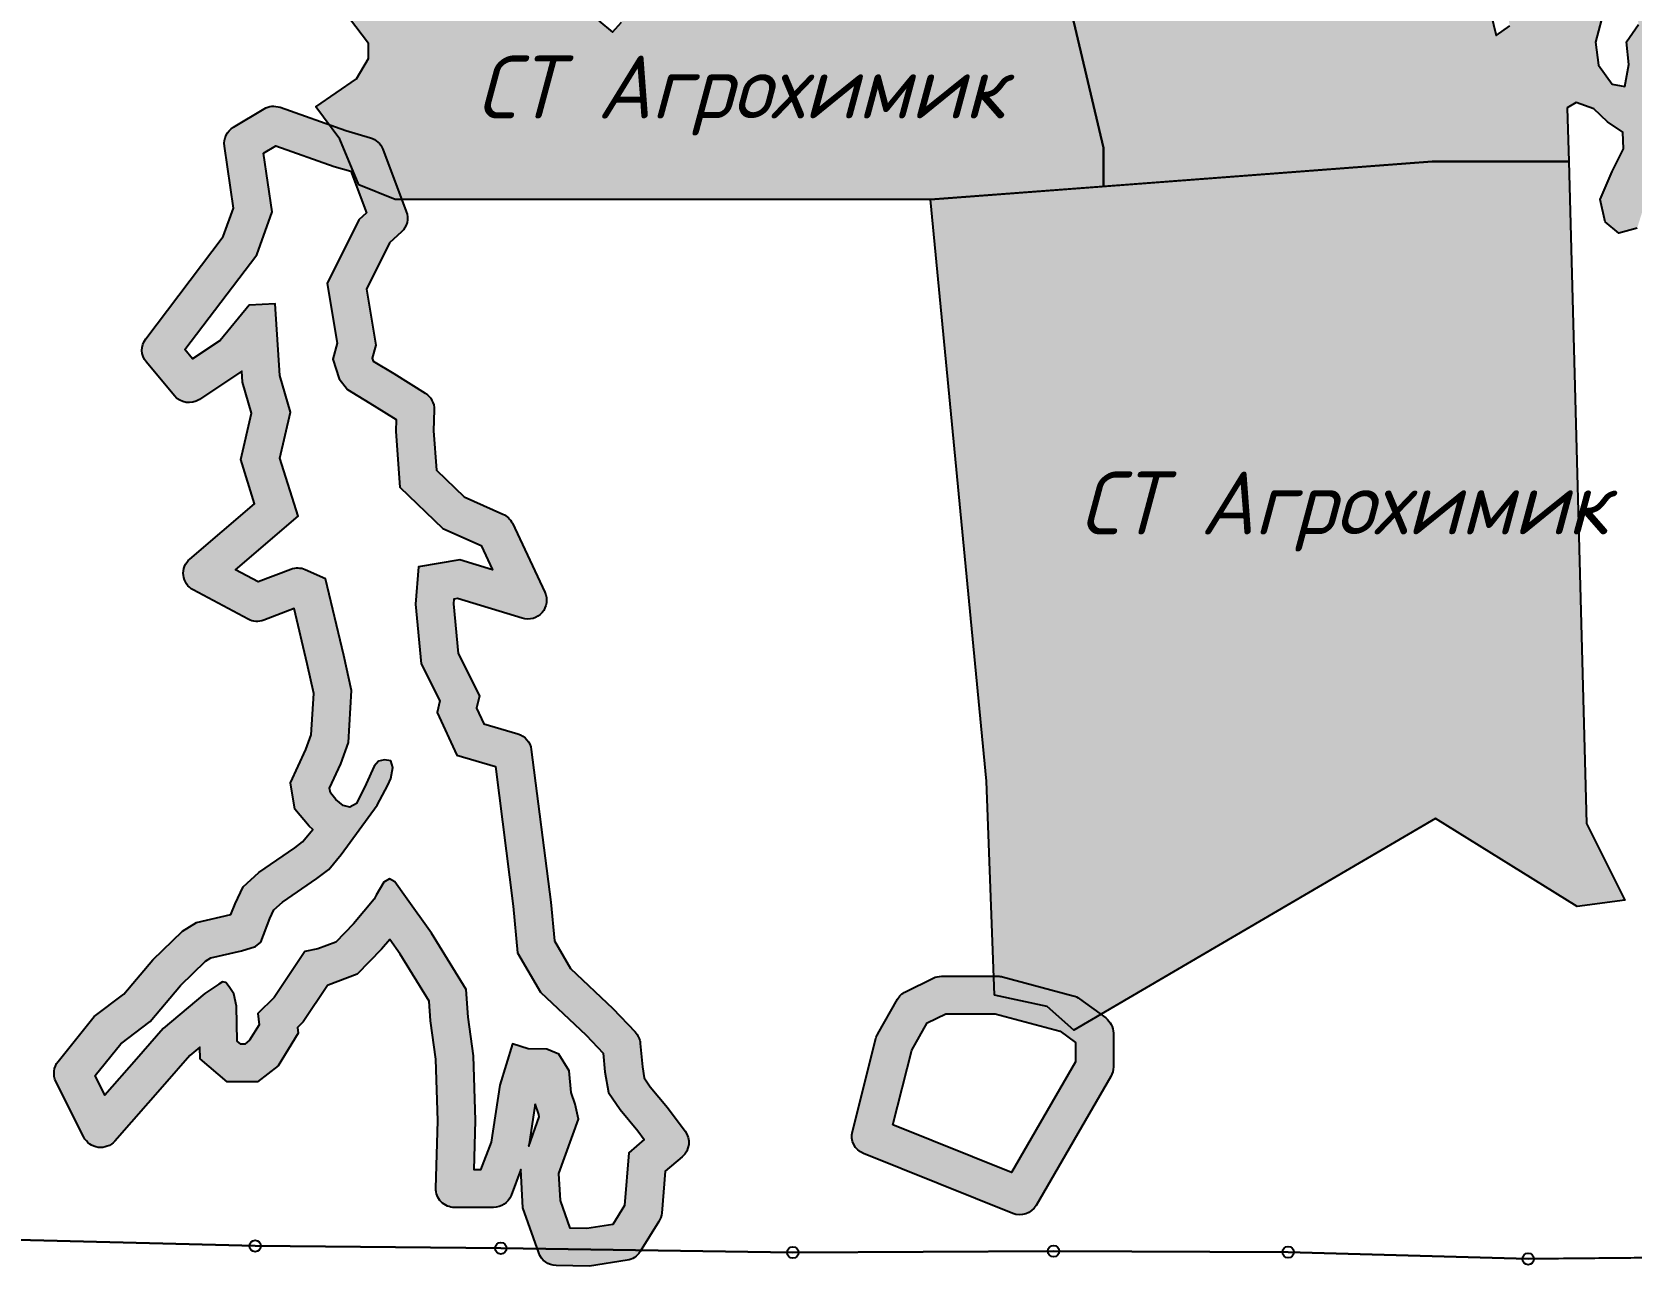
# Model space of a CAD drawing. Header units: millimetres. Extents: x 2240590 to 2246773, y 376344 to 383836.
# Drawn here: x 2243664 to 2244937, y 381031 to 382024 of the extents above; entities that cross this region are included whole.
import ezdxf

# ---------------------------------------------------------------- set-up
doc = ezdxf.new("R2010")
doc.units = ezdxf.units.MM
doc.layers.add('граница_н_п', color=7, linetype='Continuous', true_color=0x000000, transparency=0.5)
doc.layers.add('граница_н_п_штриховка', color=190, linetype='Continuous', transparency=0.8)
doc.layers.add('опора_ЛЭП_110', color=121, linetype='Continuous', transparency=0.9)
doc.layers.add('ЛЭП_110', color=121, linetype='Continuous')
doc.layers.add('ограничения_лесозащитная полоса', color=109, linetype='Continuous')
doc.layers.add('обозначения н_п', color=7, linetype='Continuous', lineweight=50)
doc.styles.add('GOST-2.304_Type-B_italic', font='GOST Common Italic.ttf')

msp = doc.modelspace()

# ---------------------------------------------------------------- hatches: boundary and pattern name
at = {"layer": 'граница_н_п_штриховка'}
h = msp.add_hatch(color=256, dxfattribs=at)
h.dxf.hatch_style = 1
h.paths.add_polyline_path([(2244488.318194247, 382414.4331481315), (2244486.511486644, 382427.6759184623), (2244505.778986281, 382433.0935856008), (2244509.994014566, 382446.9384021485), (2244506.380599361, 382460.1811724795), (2244517.820589691, 382466.2008858349), (2244517.820589691, 382480.6477485996), (2244503.972278679, 382505.3278994244), (2244497.349863895, 382534.2216249538), (2244482.297392542, 382562.5133042663), (2244469.05069461, 382564.9207403202), (2244464.686197238, 382579.1137552398), (2244467.102925556, 382599.04642719), (2244486.435817919, 382612.3348751566), (2244556.51907078, 382628.6432887861), (2244603.64387171, 382635.8910566138), (2244639.289446674, 382647.9716680782), (2244660.434651731, 382650.3880898965), (2244691.246770059, 382646.7638315759), (2244700.309267706, 382655.2201847197), (2244686.414247605, 382666.092210868), (2244687.017729048, 382682.4006244974), (2244715.41405324, 382695.6890724641), (2244722.745512011, 382708.6285732455), (2244747.516276635, 382722.5205650566), (2244779.536292031, 382742.4532370067), (2244806.12030353, 382761.1780724545), (2244821.224154882, 382776.2786495816), (2244830.28665253, 382792.587063211), (2244825.453195893, 382804.6669258617), (2244830.351111074, 382810.0681190988), (2244849.750330345, 382795.9634641962), (2244875.615956039, 382772.4552068161), (2244879.340538878, 382760.3730977242), (2244896.465025464, 382741.4812768208), (2244910.046160481, 382712.5546034884), (2244938.390170492, 382665.3261744502), (2244951.971305509, 382639.9413899312), (2244970.867000789, 382615.1466706101), (2244985.038538704, 382596.8456637179), (2245003.343831087, 382577.3645264305), (2245025.782877936, 382563.7862875608), (2245060.622254007, 382547.2569738891), (2245085.422912449, 382511.8358393139), (2245106.680219321, 382482.3183519702), (2245128.528863273, 382471.6919367162), (2245125.575914601, 382504.7513128733), (2245111.404376687, 382536.6305586351), (2245084.832509551, 382556.1116959226), (2245067.117620066, 382567.9189903856), (2245046.449781911, 382579.1354708371), (2245029.916632404, 382595.0747193112), (2245003.934233984, 382621.0503178415), (2244994.486853435, 382641.1222691403), (2244996.848465027, 382652.338749592), (2245002.163025291, 382672.4107008907), (2244996.258062129, 382692.4826521896), (2244977.952769747, 382709.6027798726), (2244958.466671568, 382728.4938519624), (2244955.196101085, 382745.1377341306), (2244949.193048834, 382767.2973780324), (2244934.184484026, 382779.5314963058), (2244918.253881781, 382786.2258908072), (2244916.175327274, 382793.6129379837), (2244930.259986282, 382797.306087165), (2244943.286217309, 382789.253344607), (2244957.191513411, 382775.8697973), (2245023.850989973, 382685.9005797434), (2245057.181662436, 382625.921350977), (2245122.174558665, 382572.6065641639), (2245183.835228412, 382477.6390151425), (2245088.844820384, 382407.6631234461), (2245078.780879847, 382238.7936524851), (2244953.793894202, 382238.7936524851), (2244947.127572873, 382107.1716727202), (2244958.792701017, 382090.5113166505), (2244950.951178983, 381898.7416250361), (2244941.389828254, 381868.0941778151), (2244926.711963804, 381864.2662421673), (2244915.862376371, 381873.1980920122), (2244912.034099353, 381891.0625405157), (2244921.606660263, 381913.3929139416), (2244930.540240822, 381931.2573624451), (2244929.902194652, 381944.6558860262), (2244917.777449063, 381952.9497465964), (2244906.928795813, 381963.1583238043), (2244892.888977531, 381968.2622380013), (2244885.840575846, 381963.8442371559), (2244886.983893279, 381921.3318368169), (2244778.207885511, 381921.3318368169), (2244516.835962073, 381901.4226178381), (2244516.835962073, 381932.1484507513), (2244482.639303081, 382076.1543115302), (2244467.156173918, 382111.7184695225), (2244456.613932299, 382260.4777996858), (2244467.156173918, 382252.9499755333), (2244481.463168194, 382252.5733222408), (2244495.769228288, 382257.8427242662), (2244503.676143048, 382260.1011463933), (2244507.064420439, 382266.8764127747), (2244503.299667783, 382273.2757746773), (2244495.392753023, 382277.7926189315), (2244491.628000367, 382287.9555185036), (2244499.158439861, 382293.2249205288), (2244511.958598892, 382293.2249205288), (2244530.030345825, 382298.1184180755), (2244537.560785319, 382307.9046643551), (2244549.985403267, 382308.2813176475), (2244571.445427589, 382298.4943225542), (2244586.505372397, 382288.7080762746), (2244602.318267735, 382283.0620209569), (2244615.119360948, 382283.0620209569), (2244636.057689297, 382274.9017521468), (2244654.651132203, 382268.3822771306), (2244676.111156526, 382267.6297193595), (2244692.677002396, 382272.5224680925), (2244702.626972754, 382273.2368363647), (2244732.746862368, 382272.4835297799), (2244750.442134034, 382270.9776654239), (2244769.266831498, 382273.2368363647), (2244783.197350508, 382264.9557056274), (2244791.479806352, 382251.4051728648), (2244795.244559008, 382237.4779868097), (2244790.726855821, 382221.6690319199), (2244778.302237873, 382216.7755343732), (2244770.396257294, 382205.8600770301), (2244766.631504638, 382190.0511221404), (2244787.133992616, 382133.4939719948), (2244806.400558071, 382088.3479938637), (2244825.065510446, 382038.9876922142), (2244829.28053873, 382021.5313471786), (2244840.117981799, 382029.356450371), (2244834.097180094, 382057.6481296836), (2244825.065510446, 382078.7167520205), (2244834.698793174, 382087.1439014298), (2244844.934623163, 382075.1044747191), (2244877.44788655, 382063.6678430389), (2244903.338735153, 382055.2406936296), (2244912.972017881, 382034.1720712926), (2244908.155376517, 382016.1136800401), (2244910.563697198, 381998.0552887877), (2244921.478677357, 381982.867849271), (2244931.714507345, 381981.0617106203), (2244934.725375289, 381998.5188044696), (2244932.918667686, 382016.577195722), (2244942.551950414, 382030.4220122698), (2244940.746176993, 382043.0627363839), (2244929.907799743, 382059.3157377993), (2244920.274517016, 382085.1992322442), (2244904.620432583, 382118.9085786951), (2244899.782305038, 382145.7647821398), (2244887.740701629, 382164.4252196092), (2244871.484069935, 382165.0265170124), (2244865.46326823, 382169.8421379339), (2244859.441532344, 382163.8231733922), (2244851.012409957, 382163.2211271753), (2244847.399928934, 382179.473379777), (2244861.248239946, 382186.0951393493), (2244886.536541288, 382174.6577588555), (2244893.761503333, 382184.8910469156), (2244890.75063539, 382193.3181963249), (2244908.211427425, 382220.4065320173), (2244907.609814345, 382236.0567384021), (2244895.568210936, 382245.6879802452), (2244876.300711299, 382250.5036011668), (2244863.656560628, 382252.9117860345), (2244844.389060991, 382257.1253607391), (2244836.562485866, 382270.9701772869), (2244838.970806547, 382287.2231787024), (2244855.227438241, 382299.2618565995), (2244867.269041651, 382311.3012833102), (2244880.515739583, 382325.7473972612), (2244900.384852299, 382329.3596745627), (2244928.683087402, 382334.1752954843), (2244947.348039778, 382338.3888701888), (2244956.981322506, 382347.4180658151), (2244944.939719096, 382354.6411227906), (2244922.662285698, 382355.8452152244), (2244913.63061605, 382343.8065373274), (2244903.394786061, 382342.0003986766), (2244892.557342992, 382347.4180658151), (2244877.504871639, 382351.0295943029), (2244864.259107889, 382341.3983524598), (2244855.829051321, 382329.9617207795), (2244838.970806547, 382330.5630181828), (2244824.519948275, 382325.146099858), (2244813.080892127, 382319.1263865026), (2244795.01755283, 382322.1358687734), (2244763.708449784, 382314.3107655811), (2244761.300129103, 382306.4856623886), (2244765.515157387, 382296.8544205455), (2244762.504289443, 382291.436753407), (2244752.268459454, 382289.6306147563), (2244735.410214681, 382297.4557179487), (2244711.92768676, 382302.8733850872), (2244686.6403196, 382302.8733850872), (2244667.372819963, 382298.6598103825), (2244640.880358281, 382298.6598103825), (2244631.745928635, 382306.006421619), (2244622.112645907, 382319.8512381668), (2244620.305938305, 382339.113721853), (2244606.457627293, 382354.1626308346), (2244585.986901497, 382367.4054011656), (2244564.913628439, 382384.2596999842), (2244540.829487439, 382393.2888956105), (2244519.15366712, 382392.6875982073), (2244511.198174906, 382391.5591359574), (2244497.349863895, 382398.7821929329)])
h = msp.add_hatch(color=256, dxfattribs=at)
h.dxf.hatch_style = 1
h.paths.add_polyline_path([(2244378.959135944, 381890.9202659122), (2243953.106288784, 381890.9202659122), (2243924.079639898, 381902.5822966816), (2243908.989009733, 381938.9364860354), (2243889.912591991, 381964.7572841825), (2243922.285141256, 381987.0065031249), (2243931.6823841, 382003.267041432), (2243931.6823841, 382015.191440946), (2243916.519483583, 382035.1606907679), (2243912.182294578, 382057.5641101981), (2243912.182294578, 382080.3288923604), (2243924.906877316, 382088.6335300886), (2243924.906877316, 382101.0036768811), (2243941.646981467, 382109.7355158337), (2243941.646981467, 382119.9226493898), (2243924.179011632, 382119.9226493898), (2243902.708103168, 382125.0162518334), (2243902.708103168, 382142.1161417532), (2243917.264610266, 382148.3011794839), (2243952.564482779, 382141.7522824368), (2243998.053990919, 382124.2886045316), (2244032.742630479, 382118.112411842), (2244063.311698679, 382105.7423363805), (2244080.779507197, 382090.8253883661), (2244094.244538404, 382073.7254984464), (2244107.709408293, 382047.8937695741), (2244114.987581183, 382033.3406808762), (2244125.905082494, 382024.2449826072), (2244133.183416702, 382032.249245589), (2244131.363913809, 382048.6214168759), (2244119.354613971, 382055.1703139231), (2244110.984642555, 382058.0809744613), (2244101.886644136, 382077.7275942718), (2244098.611409874, 382091.1892476825), (2244101.886644136, 382097.0104974279), (2244120.082479655, 382095.1913435079), (2244136.822583806, 382082.0935494135), (2244143.736985172, 382078.0914535882), (2244148.467950802, 382090.0977410643), (2244143.009119487, 382101.0125932533), (2244130.636048125, 382106.4699836823), (2244105.161878398, 382118.4762711584), (2244085.510472827, 382130.4825586346), (2244061.855967311, 382137.7591029836), (2244052.75813021, 382147.5824485543), (2244074.702662769, 382225.3434607587), (2244306.279791859, 382088.6362871393), (2244482.639303081, 382076.1543115302), (2244516.835962073, 381932.1484507513), (2244516.835962073, 381901.4226178381)])
h = msp.add_hatch(color=256, dxfattribs=at)
h.dxf.hatch_style = 1
h.paths.add_polyline_path([(2244430.029367265, 381257.6428598387), (2244423.5, 381428.0300000001), (2244378.959135944, 381890.9202659122), (2244778.207885511, 381921.3318368169), (2244886.983893279, 381921.3318368169), (2244901.157420648, 381394.3122600283), (2244931.689999999, 381333.2800000001), (2244893.639662497, 381328.2180403911), (2244780.959516917, 381398.2904283552), (2244493.168945369, 381229.7285473098), (2244471.806696163, 381248.4703114173)])
at = {"layer": 'ограничения_лесозащитная полоса', "transparency": 33554559}
h = msp.add_hatch(color=256, dxfattribs=at)
h.dxf.hatch_style = 1
edge = h.paths.add_edge_path()
edge.add_line((2243824.244544676, 381948.537307645), (2243848.645996707, 381963.1318680915))
edge.add_arc((2243856.345461116, 381950.2587081133), 14.99999999991439, 70.53514384610918, 120.88373376011339, ccw=False)
edge.add_line((2243861.34389016, 381964.4013990556), (2243913.721052542, 381945.8898208297))
edge.add_line((2243913.721052542, 381945.8898208297), (2243933.288877976, 381940.1165509155))
edge.add_arc((2243929.044185774, 381925.7296614635), 14.99999999990141, 20.764082780525882, 73.56188982460043, ccw=False)
edge.add_line((2243943.069907273, 381931.0474745885), (2243961.855237409, 381881.501203867))
edge.add_arc((2243947.82951591, 381876.1833907419), 14.9999999998099, -47.543025695127426, 20.764082780733872, ccw=False)
edge.add_line((2243957.955061401, 381865.1166238927), (2243948.405202933, 381856.378974706))
edge.add_line((2243948.405202933, 381856.378974706), (2243930.135218807, 381819.5475029182))
edge.add_line((2243930.135218807, 381819.5475029182), (2243937.550153316, 381774.9924424735))
edge.add_line((2243937.550153316, 381774.9924424735), (2243934.707295383, 381764.5476101862))
edge.add_line((2243934.707295383, 381764.5476101862), (2243935.406257885, 381762.3294989371))
edge.add_line((2243935.406257885, 381762.3294989371), (2243951.893604704, 381752.4049429528))
edge.add_line((2243951.893604704, 381752.4049429528), (2243976.965740121, 381736.7654360959))
edge.add_arc((2243969.026920741, 381724.0384903958), 15.00000000012762, -1.983928356674312, 58.044893312124714, ccw=False)
edge.add_line((2243984.017929398, 381723.519202949), (2243983.440005813, 381706.835461552))
edge.add_line((2243983.440005813, 381706.835461552), (2243985.846610196, 381675.6131219924))
edge.add_line((2243985.846610196, 381675.6131219924), (2244007.876512438, 381654.3082708974))
edge.add_line((2244007.876512438, 381654.3082708974), (2244038.754405736, 381640.5881230757))
edge.add_arc((2244032.663574462, 381626.8803962624), 14.99999999973185, 25.206845070238387, 66.04271799870548, ccw=False)
edge.add_line((2244046.23521714, 381633.268707072), (2244072.093576828, 381578.333931917))
edge.add_arc((2244058.521934149, 381571.9456211074), 15.00000000037215, -106.94673631492219, 25.206845068723283, ccw=False)
edge.add_line((2244054.149695568, 381557.5969790189), (2244002.532351179, 381573.3255297238))
edge.add_line((2244002.532351179, 381573.3255297238), (2243999.679695861, 381572.8339018924))
edge.add_line((2243999.679695861, 381572.8339018924), (2243999.395406774, 381569.1381437571))
edge.add_line((2243999.395406774, 381569.1381437571), (2244003.007572926, 381529.6686235155))
edge.add_line((2244003.007572926, 381529.6686235155), (2244020.04750201, 381495.8446869021))
edge.add_line((2244020.04750201, 381495.8446869021), (2244017.836118305, 381486.0821033033))
edge.add_line((2244017.836118305, 381486.0821033033), (2244023.664398028, 381473.5887379524))
edge.add_line((2244023.664398028, 381473.5887379524), (2244050.720518492, 381465.5770170055))
edge.add_arc((2244046.461591747, 381451.1943349545), 14.99999999997839, 7.267669040446378, 73.50519247959318, ccw=False)
edge.add_line((2244061.34108152, 381453.0919081623), (2244076.825942752, 381331.6700660983))
edge.add_line((2244076.825942752, 381331.6700660983), (2244079.667172758, 381300.7253301489))
edge.add_line((2244079.667172758, 381300.7253301489), (2244092.44928567, 381278.816574075))
edge.add_line((2244092.44928567, 381278.816574075), (2244126.095046031, 381246.9599077543))
edge.add_line((2244126.095046031, 381246.9599077543), (2244143.974244734, 381228.2321767082))
edge.add_arc((2244133.124701002, 381217.874213549), 15.00000000013848, 5.043307754489888, 43.672147107038825, ccw=False)
edge.add_line((2244148.066629038, 381219.192844115), (2244149.725676037, 381200.3935219137))
edge.add_line((2244149.725676037, 381200.3935219137), (2244151.244466699, 381191.632397775))
edge.add_line((2244151.244466699, 381191.632397775), (2244155.979014376, 381184.6255044761))
edge.add_line((2244155.979014376, 381184.6255044761), (2244169.701042406, 381168.161780061))
edge.add_line((2244169.701042406, 381168.161780061), (2244183.711749031, 381149.3418401478))
edge.add_arc((2244171.679833916, 381140.3845515702), 15.00000000007059, -49.522678011207404, 36.66623666810591, ccw=False)
edge.add_line((2244181.417039279, 381128.9746071485), (2244167.801611166, 381117.3552499664))
edge.add_line((2244167.801611166, 381117.3552499664), (2244165.108632763, 381084.1048872246))
edge.add_arc((2244150.157588552, 381085.3157864696), 14.99999999998784, 328.1242288776927, 355.36966712405115, ccw=False)
edge.add_line((2244162.895514667, 381077.3945972742), (2244147.945231626, 381053.3533080075))
edge.add_arc((2244135.207305511, 381061.2744972032), 15.00000000017957, 279.06542920733085, 328.12422887655987, ccw=False)
edge.add_line((2244137.570739388, 381046.4618613707), (2244107.65693691, 381041.6889570077))
edge.add_line((2244107.65693691, 381041.6889570077), (2244081.054583423, 381042.2695927795))
edge.add_arc((2244081.381902686, 381057.266021091), 15.00000000006456, 199.1863722855071, 268.74963326925734, ccw=False)
edge.add_line((2244067.215084226, 381052.3363908067), (2244054.704521264, 381088.2893657946))
edge.add_line((2244054.704521264, 381088.2893657946), (2244053.111078101, 381118.677596044))
edge.add_line((2244053.111078101, 381118.677596044), (2244045.196700889, 381098.1206514786))
edge.add_arc((2244031.198310892, 381103.51), 14.99999999979028, 270, 338.94340715073474, ccw=False)
edge.add_line((2244031.198310892, 381088.5100000001), (2244000.356745622, 381088.5100000001))
edge.add_arc((2244000.356745622, 381103.51), 14.99999999988358, 178.331662551122, 270, ccw=False)
edge.add_line((2243985.363104099, 381103.9467080056), (2243986.925615309, 381157.5929262014))
edge.add_line((2243986.925615309, 381157.5929262014), (2243985.307584995, 381206.7239407865))
edge.add_line((2243985.307584995, 381206.7239407865), (2243981.139691844, 381237.0027320258))
edge.add_line((2243981.139691844, 381237.0027320258), (2243980.054050015, 381252.6649967392))
edge.add_line((2243980.054050015, 381252.6649967392), (2243956.998221686, 381290.1933448786))
edge.add_line((2243956.998221686, 381290.1933448786), (2243948.604923719, 381301.8888090056))
edge.add_line((2243948.604923719, 381301.8888090056), (2243942.179063034, 381294.1789754669))
edge.add_line((2243942.179063034, 381294.1789754669), (2243922.749716076, 381274.1775406034))
edge.add_line((2243922.749716076, 381274.1775406034), (2243899.571603058, 381265.4093865221))
edge.add_line((2243899.571603058, 381265.4093865221), (2243899.024431478, 381265.3068155484))
edge.add_line((2243899.024431478, 381265.3068155484), (2243879.856583765, 381236.2138518718))
edge.add_line((2243879.856583765, 381236.2138518718), (2243875.211035741, 381231.7913751328))
edge.add_line((2243875.211035741, 381231.7913751328), (2243875.760398387, 381227.3853021403))
edge.add_line((2243875.760398387, 381227.3853021403), (2243859.94984428, 381201.334635268))
edge.add_line((2243859.94984428, 381201.334635268), (2243843.540920358, 381188.5748902693))
edge.add_line((2243843.540920358, 381188.5748902693), (2243819.211044234, 381188.5748902693))
edge.add_line((2243819.211044234, 381188.5748902693), (2243797.691265901, 381206.7815216079))
edge.add_line((2243797.691265901, 381206.7815216079), (2243797.471117832, 381216.1729690799))
edge.add_line((2243797.471117832, 381216.1729690799), (2243789.52063204, 381209.4789300886))
edge.add_line((2243789.52063204, 381209.4789300886), (2243769.635088573, 381186.780913586))
edge.add_line((2243769.635088573, 381186.780913586), (2243729.854500674, 381141.3740358645))
edge.add_arc((2243718.571956387, 381151.2585790714), 14.99999999988042, 206.5865734972058, 318.7786681260343, ccw=False)
edge.add_line((2243705.158069307, 381144.5453359354), (2243683.042611503, 381188.7347459858))
edge.add_arc((2243696.456498582, 381195.4479891222), 14.99999999992027, 141.2227536486738, 206.5865734982, ccw=False)
edge.add_line((2243684.76269742, 381204.84240312), (2243713.473431794, 381240.5804086061))
edge.add_line((2243713.473431794, 381240.5804086061), (2243737.127557029, 381258.45576447))
edge.add_line((2243737.127557029, 381258.45576447), (2243760.128506952, 381285.803870763))
edge.add_line((2243760.128506952, 381285.803870763), (2243783.625575741, 381308.5335206649))
edge.add_line((2243783.625575741, 381308.5335206649), (2243794.958141734, 381315.3321336351))
edge.add_line((2243794.958141734, 381315.3321336351), (2243822.294613787, 381321.7341638698))
edge.add_line((2243822.294613787, 381321.7341638698), (2243825.588956448, 381330.318040057))
edge.add_line((2243825.588956448, 381330.318040057), (2243831.882810046, 381343.742730927))
edge.add_line((2243831.882810046, 381343.742730927), (2243844.582199566, 381355.21127558))
edge.add_line((2243844.582199566, 381355.21127558), (2243873.00455265, 381374.8178336321))
edge.add_line((2243873.00455265, 381374.8178336321), (2243879.312667409, 381379.5481149955))
edge.add_line((2243879.312667409, 381379.5481149955), (2243886.252022434, 381387.8738706856))
edge.add_line((2243886.252022434, 381387.8738706856), (2243887.453944122, 381389.5219054323))
edge.add_line((2243887.453944122, 381389.5219054323), (2243884.457635241, 381392.0568313311))
edge.add_line((2243884.457635241, 381392.0568313311), (2243873.218219028, 381405.5422771182))
edge.add_line((2243873.218219028, 381405.5422771182), (2243869.709301814, 381426.5920520935))
edge.add_line((2243869.709301814, 381426.5920520935), (2243881.983389844, 381453.2318939979))
edge.add_line((2243881.983389844, 381453.2318939979), (2243886.166786054, 381464.7342630683))
edge.add_line((2243886.166786054, 381464.7342630683), (2243888.146257799, 381497.7474095298))
edge.add_line((2243888.146257799, 381497.7474095298), (2243883.003452284, 381521.4009370307))
edge.add_line((2243883.003452284, 381521.4009370307), (2243872.467551223, 381565.2897076387))
edge.add_line((2243872.467551223, 381565.2897076387), (2243848.454669143, 381556.0487312174))
edge.add_arc((2243843.067315503, 381570.0478890759), 14.99999999982859, 241.9112205807449, 291.0484279734661, ccw=False)
edge.add_line((2243836.004728704, 381556.8146027226), (2243792.296973241, 381580.1413719393))
edge.add_arc((2243799.35956004, 381593.3746582925), 14.99999999990971, 130.4876314862071, 241.9112205807449, ccw=False)
edge.add_line((2243789.620301789, 381604.7828504685), (2243841.138273516, 381648.7641249283))
edge.add_line((2243841.138273516, 381648.7641249283), (2243830.03485643, 381683.9211457625))
edge.add_line((2243830.03485643, 381683.9211457625), (2243838.644880711, 381720.783758509))
edge.add_line((2243838.644880711, 381720.783758509), (2243831.392141817, 381745.628427967))
edge.add_line((2243831.392141817, 381745.628427967), (2243830.842347827, 381754.245883904))
edge.add_line((2243830.842347827, 381754.245883904), (2243797.167659316, 381731.8063379308))
edge.add_arc((2243788.849786021, 381744.2888450453), 15.00000000018846, 219.8364375052348, 303.67799636375764, ccw=False)
edge.add_line((2243777.331641707, 381734.6798725956), (2243754.970179482, 381761.4842526005))
edge.add_arc((2243766.488323797, 381771.09322505), 14.99999999960381, 142.8349030935689, 219.8364375045518, ccw=False)
edge.add_line((2243754.534852654, 381780.1549317118), (2243816.17142759, 381861.4609204601))
edge.add_line((2243816.17142759, 381861.4609204601), (2243824.27851529, 381884.1634306332))
edge.add_line((2243824.27851529, 381884.1634306332), (2243817.100269921, 381933.5046552179))
edge.add_arc((2243831.944009085, 381935.6641476672), 15.00000000031117, 120.8837337638511, 188.2774165834268, ccw=False)
edge = h.paths.add_edge_path(flags=16)
edge.add_line((2243848.22777869, 381927.925278916), (2243857.994328996, 381933.7666734608))
edge.add_line((2243857.994328996, 381933.7666734608), (2243904.471479697, 381917.3403270955))
edge.add_line((2243904.471479697, 381917.3403270955), (2243917.658122791, 381913.4497542721))
edge.add_line((2243917.658122791, 381913.4497542721), (2243930.19611062, 381880.3808364099))
edge.add_line((2243930.19611062, 381880.3808364099), (2243924.02, 381874.73))
edge.add_line((2243924.02, 381874.73), (2243898.95, 381824.1900000001))
edge.add_line((2243898.95, 381824.1900000001), (2243906.879999999, 381776.54))
edge.add_line((2243906.879999999, 381776.54), (2243903.447764464, 381763.9297586873))
edge.add_line((2243903.447764464, 381763.9297586873), (2243908.43921036, 381748.0897354063))
edge.add_line((2243908.43921036, 381748.0897354063), (2243914.949888675, 381739.6273643447))
edge.add_line((2243914.949888675, 381739.6273643447), (2243936.217944806, 381726.8250610951))
edge.add_line((2243936.217944806, 381726.8250610951), (2243953.735927167, 381715.8976869136))
edge.add_line((2243953.735927167, 381715.8976869136), (2243953.399999999, 381706.2000000001))
edge.add_line((2243953.399999999, 381706.2000000001), (2243956.81, 381661.9600000001))
edge.add_line((2243956.81, 381661.9600000001), (2243990.839999999, 381629.05))
edge.add_line((2243990.839999999, 381629.05), (2244021.47, 381615.4400000001))
edge.add_line((2244021.47, 381615.4400000001), (2244030.549999999, 381596.1500000001))
edge.add_line((2244030.549999999, 381596.1500000001), (2244004.459999999, 381604.1))
edge.add_line((2244004.459999999, 381604.1), (2243971.56, 381598.4300000001))
edge.add_line((2243971.56, 381598.4300000001), (2243969.29, 381568.92))
edge.add_line((2243969.29, 381568.92), (2243973.651735781, 381521.2600609311))
edge.add_line((2243973.651735781, 381521.2600609311), (2243988.409113597, 381491.9669453679))
edge.add_line((2243988.409113597, 381491.9669453679), (2243986.31, 381482.7000000001))
edge.add_line((2243986.31, 381482.7000000001), (2244002.189999999, 381448.66))
edge.add_line((2244002.189999999, 381448.66), (2244032.819999999, 381439.5900000001))
edge.add_line((2244032.819999999, 381439.5900000001), (2244047, 381328.4000000001))
edge.add_line((2244047, 381328.4000000001), (2244050.401290629, 381291.3554664019))
edge.add_line((2244050.401290629, 381291.3554664019), (2244068.702574499, 381259.9867586659))
edge.add_line((2244068.702574499, 381259.9867586659), (2244104.918960512, 381225.6961582416))
edge.add_line((2244104.918960512, 381225.6961582416), (2244118.644923415, 381211.3187722148))
edge.add_line((2244118.644923415, 381211.3187722148), (2244119.952157977, 381196.505976832))
edge.add_line((2244119.952157977, 381196.505976832), (2244122.784442493, 381180.1679805205))
edge.add_line((2244122.784442493, 381180.1679805205), (2244131.967080877, 381166.5781358823))
edge.add_line((2244131.967080877, 381166.5781358823), (2244146.128845668, 381149.586814173))
edge.add_line((2244146.128845668, 381149.586814173), (2244151.267461553, 381142.6843470263))
edge.add_line((2244151.267461553, 381142.6843470263), (2244138.899999999, 381132.1300000001))
edge.add_line((2244138.899999999, 381132.1300000001), (2244135.5, 381090.1500000001))
edge.add_line((2244135.5, 381090.1500000001), (2244126.084183139, 381075.0085892186))
edge.add_line((2244126.084183139, 381075.0085892186), (2244105.604232033, 381071.7409054108))
edge.add_line((2244105.604232033, 381071.7409054108), (2244092.124882254, 381072.0351121871))
edge.add_line((2244092.124882254, 381072.0351121871), (2244084.439999999, 381094.1200000001))
edge.add_line((2244084.439999999, 381094.1200000001), (2244083.31, 381115.67))
edge.add_line((2244083.31, 381115.67), (2244098.852639285, 381158.7270288293))
edge.add_line((2244098.852639285, 381158.7270288293), (2244096.238170161, 381170.7079724878))
edge.add_line((2244096.238170161, 381170.7079724878), (2244092.970083755, 381180.0749804639))
edge.add_line((2244092.970083755, 381180.0749804639), (2244091.444862697, 381197.2842182149))
edge.add_line((2244091.444862697, 381197.2842182149), (2244083.165824539, 381210.5722353966))
edge.add_line((2244083.165824539, 381210.5722353966), (2244073.797196107, 381214.4932446022))
edge.add_line((2244073.797196107, 381214.4932446022), (2244058.763998643, 381214.711160644))
edge.add_line((2244058.763998643, 381214.711160644), (2244046.439999999, 381218.91))
edge.add_line((2244046.439999999, 381218.91), (2244036.22, 381186.0200000001))
edge.add_line((2244036.22, 381186.0200000001), (2244029.419999999, 381140.6400000001))
edge.add_line((2244029.419999999, 381140.6400000001), (2244020.899999999, 381118.5100000001))
edge.add_line((2244020.899999999, 381118.5100000001), (2244015.799999999, 381118.5100000001))
edge.add_line((2244015.799999999, 381118.5100000001), (2244016.939999999, 381157.6500000001))
edge.add_line((2244016.939999999, 381157.6500000001), (2244015.24, 381209.2700000001))
edge.add_line((2244015.24, 381209.2700000001), (2244010.997750403, 381240.0889738232))
edge.add_line((2244010.997750403, 381240.0889738232), (2244009.472700448, 381262.0904622194))
edge.add_line((2244009.472700448, 381262.0904622194), (2243981.997504499, 381306.8122871768))
edge.add_line((2243981.997504499, 381306.8122871768), (2243961.18, 381335.8200000001))
edge.add_line((2243961.18, 381335.8200000001), (2243952.6683408, 381347.6803920911))
edge.add_line((2243952.6683408, 381347.6803920911), (2243948.406196059, 381350.2065363259))
edge.add_line((2243948.406196059, 381350.2065363259), (2243944.048690483, 381347.5923892797))
edge.add_line((2243944.048690483, 381347.5923892797), (2243937.948319561, 381337.1362238223))
edge.add_line((2243937.948319561, 381337.1362238223), (2243936.20528311, 381333.8687513782))
edge.add_line((2243936.20528311, 381333.8687513782), (2243919.864851083, 381314.2632826227))
edge.add_line((2243919.864851083, 381314.2632826227), (2243905.886167572, 381299.8730034062))
edge.add_line((2243905.886167572, 381299.8730034062), (2243891.437461372, 381294.4071364418))
edge.add_line((2243891.437461372, 381294.4071364418), (2243880.979584874, 381292.4467375209))
edge.add_line((2243880.979584874, 381292.4467375209), (2243856.689999999, 381255.5800000001))
edge.add_line((2243856.689999999, 381255.5800000001), (2243843.569999999, 381243.0900000001))
edge.add_line((2243843.569999999, 381243.0900000001), (2243844.69973716, 381234.0291283959))
edge.add_line((2243844.69973716, 381234.0291283959), (2243837.171143265, 381221.6244466715))
edge.add_line((2243837.171143265, 381221.6244466715), (2243833.249439579, 381218.5748902693))
edge.add_line((2243833.249439579, 381218.5748902693), (2243830.199168566, 381218.5748902693))
edge.add_line((2243830.199168566, 381218.5748902693), (2243827.366884049, 381220.9711212737))
edge.add_line((2243827.366884049, 381220.9711212737), (2243826.713266768, 381248.8542291602))
edge.add_line((2243826.713266768, 381248.8542291602), (2243824.534428428, 381258.6568578561))
edge.add_line((2243824.534428428, 381258.6568578561), (2243820.830711238, 381264.1028566266))
edge.add_line((2243820.830711238, 381264.1028566266), (2243818.216242114, 381267.5882451124))
edge.add_line((2243818.216242114, 381267.5882451124), (2243815.601772989, 381268.241781874))
edge.add_line((2243815.601772989, 381268.241781874), (2243812.551501976, 381266.2811715893))
edge.add_line((2243812.551501976, 381266.2811715893), (2243801.572956006, 381258.8441261519))
edge.add_line((2243801.572956006, 381258.8441261519), (2243768.456290063, 381230.9610182655))
edge.add_line((2243768.456290063, 381230.9610182655), (2243747.069999999, 381206.55))
edge.add_line((2243747.069999999, 381206.55), (2243721.996972365, 381177.9308176296))
edge.add_line((2243721.996972365, 381177.9308176296), (2243714.1772186, 381193.5556493057))
edge.add_line((2243714.1772186, 381193.5556493057), (2243734.529999999, 381218.8900000001))
edge.add_line((2243734.529999999, 381218.8900000001), (2243757.911321629, 381236.5591989468))
edge.add_line((2243757.911321629, 381236.5591989468), (2243782.095161029, 381265.3137596366))
edge.add_line((2243782.095161029, 381265.3137596366), (2243802.010126727, 381284.578298639))
edge.add_line((2243802.010126727, 381284.578298639), (2243806.367632302, 381287.1924456853))
edge.add_line((2243806.367632302, 381287.1924456853), (2243830.551471702, 381292.8561491338))
edge.add_line((2243830.551471702, 381292.8561491338), (2243841.880951977, 381296.3415376196))
edge.add_line((2243841.880951977, 381296.3415376196), (2243846.020471056, 381299.8269261054))
edge.add_line((2243846.020471056, 381299.8269261054), (2243853.210261148, 381318.5609420576))
edge.add_line((2243853.210261148, 381318.5609420576), (2243856.478347553, 381325.5317190292))
edge.add_line((2243856.478347553, 381325.5317190292), (2243863.232506861, 381331.6312545613))
edge.add_line((2243863.232506861, 381331.6312545613), (2243890.527872506, 381350.4603842078))
edge.add_line((2243890.527872506, 381350.4603842078), (2243900.114145226, 381357.6488658574))
edge.add_line((2243900.114145226, 381357.6488658574), (2243909.918575546, 381369.4121048379))
edge.add_line((2243909.918575546, 381369.4121048379), (2243938.728382698, 381408.9151470723))
edge.add_line((2243938.728382698, 381408.9151470723), (2243947.225407353, 381424.8170999364))
edge.add_line((2243947.225407353, 381424.8170999364), (2243949.622061084, 381430.0451826651))
edge.add_line((2243949.622061084, 381430.0451826651), (2243951.147111039, 381438.7588652434))
edge.add_line((2243951.147111039, 381438.7588652434), (2243949.404074588, 381443.9869479722))
edge.add_line((2243949.404074588, 381443.9869479722), (2243944.610938228, 381444.8581894117))
edge.add_line((2243944.610938228, 381444.8581894117), (2243939.817801868, 381443.7690319304))
edge.add_line((2243939.817801868, 381443.7690319304), (2243936.331728966, 381439.8480227248))
edge.add_line((2243936.331728966, 381439.8480227248), (2243930.013542652, 381425.9064687815))
edge.add_line((2243930.013542652, 381425.9064687815), (2243922.170135279, 381410.2220092316))
edge.add_line((2243922.170135279, 381410.2220092316), (2243916.94119703, 381407.1724528294))
edge.add_line((2243916.94119703, 381407.1724528294), (2243911.494272285, 381408.4793149887))
edge.add_line((2243911.494272285, 381408.4793149887), (2243905.829532147, 381413.2717769977))
edge.add_line((2243905.829532147, 381413.2717769977), (2243901.472197677, 381418.4998597264))
edge.add_line((2243901.472197677, 381418.4998597264), (2243900.818580395, 381422.420868932))
edge.add_line((2243900.818580395, 381422.420868932), (2243909.751235834, 381441.8084216457))
edge.add_line((2243909.751235834, 381441.8084216457), (2243915.85177786, 381458.5820386769))
edge.add_line((2243915.85177786, 381458.5820386769), (2243918.339999999, 381500.0800000001))
edge.add_line((2243918.339999999, 381500.0800000001), (2243912.25, 381528.0900000001))
edge.add_line((2243912.25, 381528.0900000001), (2243897.64, 381588.9500000001))
edge.add_line((2243897.64, 381588.9500000001), (2243881.409693304, 381596.165115802))
edge.add_arc((2243875.316455448, 381582.4584585715), 15.00000000011923, 66.03265853535206, 111.048427972987)
edge.add_line((2243869.929101807, 381596.4576164303), (2243844.08, 381586.5100000001))
edge.add_line((2243844.08, 381586.5100000001), (2243825.83, 381596.2500000001))
edge.add_line((2243825.83, 381596.2500000001), (2243875.73, 381638.85))
edge.add_line((2243875.73, 381638.85), (2243861.12, 381685.11))
edge.add_line((2243861.12, 381685.11), (2243869.649999999, 381721.6300000001))
edge.add_line((2243869.649999999, 381721.6300000001), (2243861.12, 381750.85))
edge.add_line((2243861.12, 381750.85), (2243857.47, 381808.0600000001))
edge.add_line((2243857.47, 381808.0600000001), (2243836.779999999, 381806.8400000001))
edge.add_line((2243836.779999999, 381806.8400000001), (2243813.649999999, 381778.8400000001))
edge.add_line((2243813.649999999, 381778.8400000001), (2243791.74, 381764.24))
edge.add_line((2243791.74, 381764.24), (2243785.649999999, 381771.54))
edge.add_line((2243785.649999999, 381771.54), (2243842.87, 381847.0200000001))
edge.add_line((2243842.87, 381847.0200000001), (2243855.04, 381881.1))
edge.add_line((2243855.04, 381881.1), (2243848.22777869, 381927.925278916))
h.paths.add_polyline_path([(2244064.321845472, 381171.1174012736), (2244059.276623793, 381137.4479660156), (2244067.698776058, 381160.7794508553), (2244067.314837102, 381162.5388715166)], flags=16)
h = msp.add_hatch(color=256, dxfattribs=at)
h.dxf.hatch_style = 1
edge = h.paths.add_edge_path()
edge.add_line((2244316.846717782, 381149.0670049622), (2244335.62934857, 381223.1623632034))
edge.add_arc((2244350.16945842, 381219.4765518194), 14.99999999981766, 150.338106239783, 165.7755676687422, ccw=False)
edge.add_line((2244337.135045796, 381226.8997645695), (2244352.720952814, 381254.2670447538))
edge.add_arc((2244365.755365439, 381246.843832003), 15.00000000012945, 116.05210754834701, 150.3381062376577, ccw=False)
edge.add_line((2244359.167539857, 381260.3197569847), (2244381.251966381, 381271.1159249815))
edge.add_arc((2244387.839791963, 381257.6400000005), 14.9999999994456, 90, 116.05210754961641, ccw=False)
edge.add_line((2244387.839791963, 381272.6400000001), (2244432.572319369, 381272.6400000001))
edge.add_arc((2244432.572319368, 381257.6400000005), 14.99999999959255, 75.05074000704349, 89.99999999822131, ccw=False)
edge.add_line((2244436.441772453, 381272.1323197878), (2244492.670362993, 381257.119271756))
edge.add_arc((2244488.800909909, 381242.6269519683), 14.99999999984861, 53.5747073590199, 75.05074000910611, ccw=False)
edge.add_line((2244497.707522024, 381254.6964283709), (2244518.461120041, 381239.3814104406))
edge.add_arc((2244509.554507926, 381227.3119340377), 14.99999999999055, 6.670006769127212e-10, 53.57470735981201, ccw=False)
edge.add_line((2244524.554507926, 381227.3119340378), (2244524.554507926, 381200.3903159722))
edge.add_arc((2244509.554507926, 381200.3903159721), 15, -30.107219561877116, 4.446860657481011e-10, ccw=False)
edge.add_line((2244522.530831238, 381192.8660197717), (2244462.99708199, 381090.194732304))
edge.add_arc((2244450.020758679, 381097.7190285044), 15.00000000003596, 248.1117962217734, 329.8927804379306, ccw=False)
edge.add_line((2244444.428807443, 381083.8003331138), (2244325.794876396, 381131.4624981873))
edge.add_arc((2244331.386827632, 381145.3811935779), 15.000000000094, 165.7755676678862, 248.11179622004, ccw=False)
h.paths.add_polyline_path([(2244349.149999999, 381154.41), (2244364.209999999, 381213.8200000001), (2244376.5, 381235.4000000001), (2244391.31, 381242.6400000001), (2244430.604288482, 381242.6400000001), (2244482.183144212, 381228.8684323499), (2244494.554507926, 381219.7390439446), (2244494.554507926, 381204.4246003114), (2244443.56, 381116.48)], flags=16)

# ---------------------------------------------------------------- linework, layer by layer
at = {"layer": 'граница_н_п'}
for points in [[(2244482.639303081, 382076.1543115302), (2244516.835962073, 381932.1484507513), (2244516.835962073, 381901.4226178381), (2244378.959135944, 381890.9202659122), (2243953.106288784, 381890.9202659122), (2243924.079639898, 381902.5822966816), (2243908.989009733, 381938.9364860354), (2243889.912591991, 381964.7572841825), (2243922.285141256, 381987.0065031249), (2243931.6823841, 382003.267041432), (2243931.6823841, 382015.191440946), (2243916.519483583, 382035.1606907679)], [(2244941.389828254, 381868.0941778151), (2244926.711963804, 381864.2662421673), (2244915.862376371, 381873.1980920122), (2244912.034099353, 381891.0625405157), (2244921.606660263, 381913.3929139416), (2244930.540240822, 381931.2573624451), (2244929.902194652, 381944.6558860262), (2244917.777449063, 381952.9497465964), (2244906.928795813, 381963.1583238043), (2244892.888977531, 381968.2622380013), (2244885.840575846, 381963.8442371559), (2244886.983893279, 381921.3318368169), (2244778.207885511, 381921.3318368169), (2244516.835962073, 381901.4226178381), (2244516.835962073, 381932.1484507513), (2244482.639303081, 382076.1543115302)], [(2244825.065510446, 382038.9876922142), (2244829.28053873, 382021.5313471786), (2244840.117981799, 382029.356450371)], [(2244114.987581183, 382033.3406808762), (2244125.905082494, 382024.2449826072), (2244133.183416702, 382032.249245589)], [(2244912.972017881, 382034.1720712926), (2244908.155376517, 382016.1136800401), (2244910.563697198, 381998.0552887877), (2244921.478677357, 381982.867849271), (2244931.714507345, 381981.0617106203), (2244934.725375289, 381998.5188044696), (2244932.918667686, 382016.577195722), (2244942.551950414, 382030.4220122698)]]:
    msp.add_lwpolyline(points, dxfattribs=at)
msp.add_lwpolyline([(2244430.029367265, 381257.6428598387), (2244423.5, 381428.0300000001), (2244378.959135944, 381890.9202659122), (2244778.207885511, 381921.3318368169), (2244886.983893279, 381921.3318368169), (2244901.157420648, 381394.3122600283), (2244931.689999999, 381333.2800000001), (2244893.639662497, 381328.2180403911), (2244780.959516917, 381398.2904283552), (2244493.168945369, 381229.7285473098), (2244471.806696163, 381248.4703114173)], close=True, dxfattribs=at)
at = {"layer": 'ЛЭП_110'}
msp.add_lwpolyline([(2245643.818263574, 381036.3403655221), (2245433.390906638, 381041.8637350917), (2245227.06499104, 381047.2794486198), (2245051.562323618, 381049.5149359118), (2244854.639227173, 381047.5415470414), (2244663.730036036, 381053.0150110692), (2244476.978214794, 381053.7331903604), (2244269.439544074, 381052.6630785368), (2244037.057528005, 381056.0604861392), (2243841.560416981, 381057.880367271), (2243641.839901753, 381063.060636454), (2243441.779509815, 381066.6322827435), (2243315.65751077, 381058.6513611217), (2243144.3870187, 381054.2174060887)], dxfattribs=at)
at = {"layer": 'ограничения_лесозащитная полоса'}
for points in [[(2243824.244544676, 381948.537307645), (2243848.645996707, 381963.1318680915, -0.2232909679992726), (2243861.34389016, 381964.4013990556), (2243913.721052542, 381945.8898208297), (2243933.288877976, 381940.1165509155, -0.2345377875473249), (2243943.069907273, 381931.0474745885), (2243961.855237409, 381881.501203867, -0.3071965491302885), (2243957.955061401, 381865.1166238927), (2243948.405202933, 381856.378974706), (2243930.135218807, 381819.5475029182), (2243937.550153316, 381774.9924424735), (2243934.707295383, 381764.5476101862), (2243935.406257885, 381762.3294989371), (2243951.893604704, 381752.4049429528), (2243976.965740121, 381736.7654360959, -0.2680839842689831), (2243984.017929398, 381723.519202949), (2243983.440005813, 381706.835461552), (2243985.846610196, 381675.6131219924), (2244007.876512438, 381654.3082708974), (2244038.754405736, 381640.5881230757, -0.180089996388322), (2244046.23521714, 381633.268707072), (2244072.093576828, 381578.333931917, -0.6503607454058152), (2244054.149695568, 381557.5969790189), (2244002.532351179, 381573.3255297238), (2243999.679695861, 381572.8339018924), (2243999.395406774, 381569.1381437571), (2244003.007572926, 381529.6686235155), (2244020.04750201, 381495.8446869021), (2244017.836118305, 381486.0821033033), (2244023.664398028, 381473.5887379524), (2244050.720518492, 381465.5770170055, -0.2973411685833842), (2244061.34108152, 381453.0919081623), (2244076.825942752, 381331.6700660983), (2244079.667172758, 381300.7253301489), (2244092.44928567, 381278.816574075), (2244126.095046031, 381246.9599077543), (2244143.974244734, 381228.2321767082, -0.1701645781459277), (2244148.066629038, 381219.192844115), (2244149.725676037, 381200.3935219137), (2244151.244466699, 381191.632397775), (2244155.979014376, 381184.6255044761), (2244169.701042406, 381168.161780061), (2244183.711749031, 381149.3418401478, -0.3948629831336209), (2244181.417039279, 381128.9746071485), (2244167.801611166, 381117.3552499664), (2244165.108632763, 381084.1048872246, -0.1194438662394134), (2244162.895514667, 381077.3945972742), (2244147.945231626, 381053.3533080075, -0.2173899552310017), (2244137.570739388, 381046.4618613707), (2244107.65693691, 381041.6889570077), (2244081.054583423, 381042.2695927795, -0.313204965594485), (2244067.215084226, 381052.3363908067), (2244054.704521264, 381088.2893657946), (2244053.111078101, 381118.677596044), (2244045.196700889, 381098.1206514786, -0.3102375331973124), (2244031.198310892, 381088.5100000001), (2244000.356745622, 381088.5100000001, -0.4227679666077687), (2243985.363104099, 381103.9467080056), (2243986.925615309, 381157.5929262014), (2243985.307584995, 381206.7239407865), (2243981.139691844, 381237.0027320258), (2243980.054050015, 381252.6649967392), (2243956.998221686, 381290.1933448786), (2243948.604923719, 381301.8888090056), (2243942.179063034, 381294.1789754669), (2243922.749716076, 381274.1775406034), (2243899.571603058, 381265.4093865221), (2243899.024431478, 381265.3068155484), (2243879.856583765, 381236.2138518718), (2243875.211035741, 381231.7913751328), (2243875.760398387, 381227.3853021403), (2243859.94984428, 381201.334635268), (2243843.540920358, 381188.5748902693), (2243819.211044234, 381188.5748902693), (2243797.691265901, 381206.7815216079), (2243797.471117832, 381216.1729690799), (2243789.52063204, 381209.4789300886), (2243769.635088573, 381186.780913586), (2243729.854500674, 381141.3740358645, -0.5327850456394624), (2243705.158069307, 381144.5453359354), (2243683.042611503, 381188.7347459858, -0.2931965476489303), (2243684.76269742, 381204.84240312), (2243713.473431794, 381240.5804086061), (2243737.127557029, 381258.45576447), (2243760.128506952, 381285.803870763), (2243783.625575741, 381308.5335206649), (2243794.958141734, 381315.3321336351), (2243822.294613787, 381321.7341638698), (2243825.588956448, 381330.318040057), (2243831.882810046, 381343.742730927), (2243844.582199566, 381355.21127558), (2243873.00455265, 381374.8178336321), (2243879.312667409, 381379.5481149955), (2243886.252022434, 381387.8738706856), (2243887.453944122, 381389.5219054323), (2243884.457635241, 381392.0568313311), (2243873.218219028, 381405.5422771182), (2243869.709301814, 381426.5920520935), (2243881.983389844, 381453.2318939979), (2243886.166786054, 381464.7342630683), (2243888.146257799, 381497.7474095298), (2243883.003452284, 381521.4009370307), (2243872.467551223, 381565.2897076387), (2243848.454669143, 381556.0487312174, -0.2177482680837202), (2243836.004728704, 381556.8146027226), (2243792.296973241, 381580.1413719393, -0.52848761934033), (2243789.620301789, 381604.7828504685), (2243841.138273516, 381648.7641249283), (2243830.03485643, 381683.9211457625), (2243838.644880711, 381720.783758509), (2243831.392141817, 381745.628427967), (2243830.842347827, 381754.245883904), (2243797.167659316, 381731.8063379308, -0.3830710468867217), (2243777.331641707, 381734.6798725956), (2243754.970179482, 381761.4842526005, -0.3492231450431914), (2243754.534852654, 381780.1549317118), (2243816.17142759, 381861.4609204601), (2243824.27851529, 381884.1634306332), (2243817.100269921, 381933.5046552179, -0.3028401712787937)], [(2243848.22777869, 381927.925278916), (2243857.994328996, 381933.7666734608), (2243904.471479697, 381917.3403270955), (2243917.658122791, 381913.4497542721), (2243930.19611062, 381880.3808364099), (2243924.02, 381874.73), (2243898.95, 381824.1900000001), (2243906.879999999, 381776.54), (2243903.447764464, 381763.9297586873), (2243908.43921036, 381748.0897354063), (2243914.949888675, 381739.6273643447), (2243936.217944806, 381726.8250610951), (2243953.735927167, 381715.8976869136), (2243953.399999999, 381706.2000000001), (2243956.81, 381661.9600000001), (2243990.839999999, 381629.05), (2244021.47, 381615.4400000001), (2244030.549999999, 381596.1500000001), (2244004.459999999, 381604.1), (2243971.56, 381598.4300000001), (2243969.29, 381568.92), (2243973.651735781, 381521.2600609311), (2243988.409113597, 381491.9669453679), (2243986.31, 381482.7000000001), (2244002.189999999, 381448.66), (2244032.819999999, 381439.5900000001), (2244047, 381328.4000000001), (2244050.401290629, 381291.3554664019), (2244068.702574499, 381259.9867586659), (2244104.918960512, 381225.6961582416), (2244118.644923415, 381211.3187722148), (2244119.952157977, 381196.505976832), (2244122.784442493, 381180.1679805205), (2244131.967080877, 381166.5781358823), (2244146.128845668, 381149.586814173), (2244151.267461553, 381142.6843470263), (2244138.899999999, 381132.1300000001), (2244135.5, 381090.1500000001), (2244126.084183139, 381075.0085892186), (2244105.604232033, 381071.7409054108), (2244092.124882254, 381072.0351121871), (2244084.439999999, 381094.1200000001), (2244083.31, 381115.67), (2244098.852639285, 381158.7270288293), (2244096.238170161, 381170.7079724878), (2244092.970083755, 381180.0749804639), (2244091.444862697, 381197.2842182149), (2244083.165824539, 381210.5722353966), (2244073.797196107, 381214.4932446022), (2244058.763998643, 381214.711160644), (2244046.439999999, 381218.91), (2244036.22, 381186.0200000001), (2244029.419999999, 381140.6400000001), (2244020.899999999, 381118.5100000001), (2244015.799999999, 381118.5100000001), (2244016.939999999, 381157.6500000001), (2244015.24, 381209.2700000001), (2244010.997750403, 381240.0889738232), (2244009.472700448, 381262.0904622194), (2243981.997504499, 381306.8122871768), (2243961.18, 381335.8200000001), (2243952.6683408, 381347.6803920911), (2243948.406196059, 381350.2065363259), (2243944.048690483, 381347.5923892797), (2243937.948319561, 381337.1362238223), (2243936.20528311, 381333.8687513782), (2243919.864851083, 381314.2632826227), (2243905.886167572, 381299.8730034062), (2243891.437461372, 381294.4071364418), (2243880.979584874, 381292.4467375209), (2243856.689999999, 381255.5800000001), (2243843.569999999, 381243.0900000001), (2243844.69973716, 381234.0291283959), (2243837.171143265, 381221.6244466715), (2243833.249439579, 381218.5748902693), (2243830.199168566, 381218.5748902693), (2243827.366884049, 381220.9711212737), (2243826.713266768, 381248.8542291602), (2243824.534428428, 381258.6568578561), (2243820.830711238, 381264.1028566266), (2243818.216242114, 381267.5882451124), (2243815.601772989, 381268.241781874), (2243812.551501976, 381266.2811715893), (2243801.572956006, 381258.8441261519), (2243768.456290063, 381230.9610182655), (2243747.069999999, 381206.55), (2243721.996972365, 381177.9308176296), (2243714.1772186, 381193.5556493057), (2243734.529999999, 381218.8900000001), (2243757.911321629, 381236.5591989468), (2243782.095161029, 381265.3137596366), (2243802.010126727, 381284.578298639), (2243806.367632302, 381287.1924456853), (2243830.551471702, 381292.8561491338), (2243841.880951977, 381296.3415376196), (2243846.020471056, 381299.8269261054), (2243853.210261148, 381318.5609420576), (2243856.478347553, 381325.5317190292), (2243863.232506861, 381331.6312545613), (2243890.527872506, 381350.4603842078), (2243900.114145226, 381357.6488658574), (2243909.918575546, 381369.4121048379), (2243938.728382698, 381408.9151470723), (2243947.225407353, 381424.8170999364), (2243949.622061084, 381430.0451826651), (2243951.147111039, 381438.7588652434), (2243949.404074588, 381443.9869479722), (2243944.610938228, 381444.8581894117), (2243939.817801868, 381443.7690319304), (2243936.331728966, 381439.8480227248), (2243930.013542652, 381425.9064687815), (2243922.170135279, 381410.2220092316), (2243916.94119703, 381407.1724528294), (2243911.494272285, 381408.4793149887), (2243905.829532147, 381413.2717769977), (2243901.472197677, 381418.4998597264), (2243900.818580395, 381422.420868932), (2243909.751235834, 381441.8084216457), (2243915.85177786, 381458.5820386769), (2243918.339999999, 381500.0800000001), (2243912.25, 381528.0900000001), (2243897.64, 381588.9500000001), (2243881.409693304, 381596.165115802, 0.1989838979431852), (2243869.929101807, 381596.4576164303), (2243844.08, 381586.5100000001), (2243825.83, 381596.2500000001), (2243875.73, 381638.85), (2243861.12, 381685.11), (2243869.649999999, 381721.6300000001), (2243861.12, 381750.85), (2243857.47, 381808.0600000001), (2243836.779999999, 381806.8400000001), (2243813.649999999, 381778.8400000001), (2243791.74, 381764.24), (2243785.649999999, 381771.54), (2243842.87, 381847.0200000001), (2243855.04, 381881.1)], [(2244316.846717782, 381149.0670049622), (2244335.62934857, 381223.1623632034, -0.06746069061498236), (2244337.135045796, 381226.8997645695), (2244352.720952814, 381254.2670447538, -0.1507270173879084), (2244359.167539857, 381260.3197569847), (2244381.251966381, 381271.1159249815, -0.1141659278087471), (2244387.839791963, 381272.6400000001), (2244432.572319369, 381272.6400000001, -0.06532111988295264), (2244436.441772453, 381272.1323197878), (2244492.670362993, 381257.119271756, -0.09398211611936284), (2244497.707522024, 381254.6964283709), (2244518.461120041, 381239.3814104406, -0.2381169837408102), (2244524.554507926, 381227.3119340378), (2244524.554507926, 381200.3903159722, -0.1321284692034557), (2244522.530831238, 381192.8660197717), (2244462.99708199, 381090.194732304, -0.3727958433471859), (2244444.428807443, 381083.8003331138), (2244325.794876396, 381131.4624981873, -0.3755577541085439)]]:
    msp.add_lwpolyline(points, format="xyb", close=True, dxfattribs=at)
for points in [[(2244349.149999999, 381154.41), (2244364.209999999, 381213.8200000001), (2244376.5, 381235.4000000001), (2244391.31, 381242.6400000001), (2244430.604288482, 381242.6400000001), (2244482.183144212, 381228.8684323499), (2244494.554507926, 381219.7390439446), (2244494.554507926, 381204.4246003114), (2244443.56, 381116.48)], [(2244064.321845472, 381171.1174012736), (2244059.276623793, 381137.4479660156), (2244067.698776058, 381160.7794508553), (2244067.314837102, 381162.5388715166)]]:
    msp.add_lwpolyline(points, close=True, dxfattribs=at)
at = {"layer": 'опора_ЛЭП_110', "transparency": 33554687}
for points in [[(2243144.3870187, 381054.2174060887), (2243315.65751077, 381058.6513611217), (2243441.779509815, 381066.6322827435), (2243641.839901753, 381063.060636454), (2243841.560416981, 381057.880367271), (2244037.057528005, 381056.0604861392), (2244269.439544074, 381052.6630785368), (2244476.978214794, 381053.7331903604), (2244663.730036036, 381053.0150110692), (2244854.639227173, 381047.5415470414)], [(2244850.060826351, 381047.6728121317), (2245051.562323618, 381049.5149359118), (2245227.06499104, 381047.2794486198), (2245433.390906638, 381041.8637350917), (2245648.379520738, 381035.9233311262), (2245857.731657062, 381032.903522945), (2246047.399757677, 381032.3956147039), (2246244.559738066, 381030.7726775839)]]:
    msp.add_lwpolyline(points, dxfattribs=at)
for centre in [(2243841.560416981, 381057.880367271), (2244037.057528005, 381056.0604861392), (2244269.439544074, 381052.6630785368), (2244476.978214794, 381053.7331903604), (2244663.730036036, 381053.0150110692), (2244854.639227173, 381047.5415470414)]:
    msp.add_circle(centre, 4.580282154249937, dxfattribs=at)

# ---------------------------------------------------------------- texts
at = {"layer": 'обозначения н_п', "char_height": 50, "attachment_point": 1, "style": 'GOST-2.304_Type-B_italic'}
for insert in [(2244017.647048658, 382005.5204844997), (2244497.575034619, 381674.3824053771)]:
    msp.add_mtext_dynamic_manual_height_columns('СТ Агрохимик', width=848.267594080884, gutter_width=12.5, heights=[0], dxfattribs=dict(at, insert=insert))

doc.saveas('drawing.dxf')
